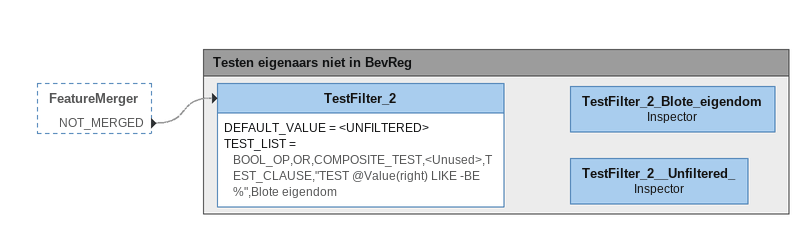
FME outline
FeatureMerger [outside]
    NOT_MERGED -> TestFilter_2 [off]

Bookmark: Testen eigenaars niet in BevReg
TestFilter_2
    DEFAULT_VALUE = <UNFILTERED>
    TEST_LIST = BOOL_OP,OR,COMPOSITE_TEST,<Unused>,TEST_CLAUSE,"TEST @Value(right) LIKE -BE %",Blote eigendom
TestFilter_2_Blote_eigendom: Inspector
TestFilter_2__Unfiltered_: Inspector
